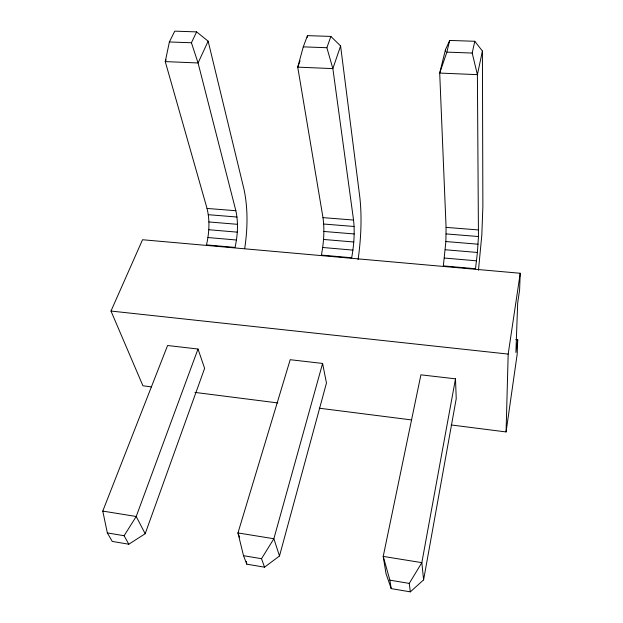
<?xml version="1.0" encoding="UTF-8"?>
<svg xmlns="http://www.w3.org/2000/svg" width="623" height="623" viewBox="0 0 623 623"><rect width="100%" height="100%" fill="white"/><g stroke="black" fill="none" stroke-linecap="round" stroke-linejoin="round"><path stroke-width="0.93" d="M196.611 31.89L191.425 42.761L198.067 62.97L235.852 210.722C238.492 222.808 237.682 235.416 235.05 247.424L206.493 244.894C209.227 232.986 209.974 220.394 207.038 208.44L165.259 61.599L169.386 41.959L174.759 31.15L196.611 31.89L208.144 41.18L243.99 189.26C248.118 208.736 247.65 228.921 244.707 248.522M478.456 236.53L477.397 74.643L482.412 51.07L474.796 41.282L449.705 40.433L445.453 49.739L439.706 73.07L446.076 227.379L445.881 241.545L443.335 265.889L475.505 268.739L477.413 252.471L478.456 236.53L446.146 233.921M451.177 424.964L506.078 431.934L508.181 354.09L520.228 273.263L142.535 239.738L110.987 311.048L142.94 385.801L151.607 386.899M515.782 339.59L517.721 339.792L517.176 354.23L506.078 431.934M520.228 273.263L519.598 290.038L517.682 302.996L515.899 352.478L517.721 339.792M330.875 36.422L326.88 47.722L332.861 68.608L353.553 220.051C354.939 232.62 353.903 245.353 351.684 257.766L321.406 255.08C323.734 242.775 324.715 230.082 322.987 217.629L297.739 67.136L303.276 46.857L307.482 35.636L330.875 36.422L340.594 45.954L359.892 197.787C362.049 218.33 360.951 239.107 358.108 259.526M478.464 270.226L481.82 234.996L482.872 206.836L482.412 51.07M307.209 37.45L307.482 35.636M423.601 579.873L456.231 398.658L455.491 378.831L420.907 374.828L383.215 556.409L386.011 573.635L391.213 588.618L410.323 591.85L423.601 579.873L421.841 562.655L455.491 378.831M449.705 40.433L446.847 52.122L439.706 73.07L477.397 74.643L472.195 53.048L474.796 41.282M279.493 555.981L326.468 383.013L322.597 363.45L290.201 359.705L237.963 532.938L243.515 555.685L246.77 564.173L264.541 567.179L279.493 555.981L273.863 538.739L322.597 363.45M340.594 45.954L332.861 68.608L297.739 67.136L300.084 60.859M145.182 533.724L204.624 368.333L198.005 349.028L167.587 345.508L102.772 511.086L107.343 532.922L112.241 541.41L128.813 544.214L145.182 533.724L136.211 516.49L198.005 349.028M208.144 41.18L198.067 62.97L165.259 61.599L166.107 59.87M410.323 591.85L409.256 583.401L421.841 562.655L383.215 556.409L389.881 580.161L391.213 588.618M264.541 567.179L261.52 558.699L273.863 538.739L237.963 532.938L239.684 537.478M128.813 544.214L124.109 535.725L136.211 516.49L102.772 511.086M169.386 41.959L191.425 42.761M303.276 46.857L326.88 47.722M446.847 52.122L472.195 53.048M207.038 208.44L235.852 210.722M322.987 217.629L353.553 220.051M446.076 227.379L478.565 229.949M208.316 214.701L236.989 217.022M323.695 224.023L354.105 226.484M208.915 221.952L237.488 224.319M323.882 231.46L354.183 233.96M445.881 241.545L478.059 244.2M208.791 229.731L237.308 232.145M323.547 239.45L353.778 242.004M445.297 249.753L477.413 252.471M207.965 237.542L236.483 240.011M322.698 247.487L352.93 250.111M444.425 258.039L476.54 260.827M110.987 311.048L508.181 354.09M194.952 392.404L277.796 402.933M319.21 408.197L411.686 419.941M107.343 532.922L124.109 535.725M243.515 555.685L261.52 558.699M389.881 580.161L409.256 583.401M246.311 561.378L246.77 564.173M445.453 49.739L445.523 51.67"/></g></svg>
